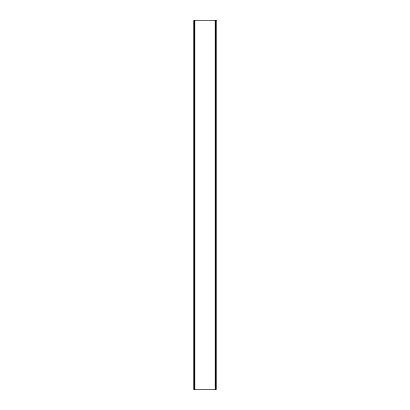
<?xml version="1.0" encoding="UTF-8"?>
<svg xmlns="http://www.w3.org/2000/svg" width="410" height="410" viewBox="0 0 410 410"><rect width="100%" height="100%" fill="white"/><g stroke="black" fill="none" stroke-linecap="round" stroke-linejoin="round"><path stroke-width="0.61" d="M215.414 20.5L215.414 389.5M215.311 20.5L215.311 389.5M215.209 20.5L215.209 389.5M194.791 20.5L194.791 389.5M194.688 20.5L194.688 389.5M194.586 20.5L194.586 389.5M216.316 20.5L193.684 20.5L193.684 389.5L216.316 389.5L216.316 20.5"/></g></svg>
